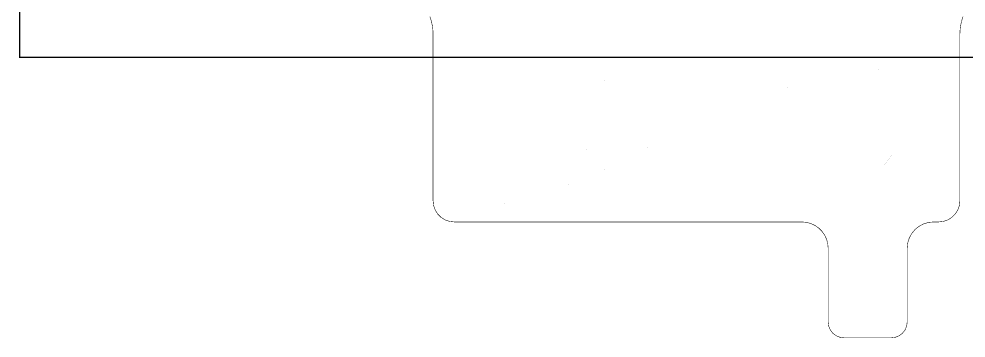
# Model space of a CAD drawing. Extents: x -129 to 144, y -153 to 153.
# Drawn here: x -128.6 to 51.2, y -153.3 to -92.7 of the extents above; entities that cross this region are included whole.
import ezdxf

# ---------------------------------------------------------------- set-up
doc = ezdxf.new("R2010")
doc.units = 0
doc.layers.add('Board_Outline', color=13, linetype='CONTINUOUS')
doc.layers.add('Top_Assy', color=1, linetype='CONTINUOUS')

msp = doc.modelspace()

# ---------------------------------------------------------------- linework, layer by layer
at = {"layer": 'Board_Outline', "linetype": 'CONTINUOUS'}
for points, const_width in [([(-14.44, -76.5494), (-14.44, -101.3847), (-14.3719, -101.9024), (-14.1721, -102.3848), (-13.8543, -102.7991), (-13.44, -103.117), (-12.9576, -103.3168), (-12.44, -103.385), (12.3607, -103.385), (12.8784, -103.3169), (13.3608, -103.1171), (13.775, -102.7993), (14.0929, -102.3851), (14.2928, -101.9027), (14.361, -101.385), (14.361, -76.5497)], 0.0003), ([(-14.44, -76.5494), (-14.44, -101.3847), (-14.3719, -101.9024), (-14.1721, -102.3848), (-13.8543, -102.7991), (-13.44, -103.117), (-12.9576, -103.3168), (-12.44, -103.385), (12.3607, -103.385), (12.8784, -103.3169), (13.3608, -103.1171), (13.775, -102.7993), (14.0929, -102.3851), (14.2928, -101.9027), (14.361, -101.385), (14.361, -76.5497)], 0.0003), ([(-50.6047, -92.2673), (-50.4218, -92.8196), (-50.2713, -93.3816), (-50.1537, -93.9513), (-50.0694, -94.527), (-50.0186, -95.1065), (-50.0016, -95.688), (-50.0017, -127.257), (-49.9014, -128.147), (-49.6055, -128.9924), (-49.129, -129.7507), (-48.4957, -130.3841), (-47.7374, -130.8606), (-46.892, -131.1564), (-46.002, -131.2567), (19.9987, -131.2567), (20.8669, -131.3326), (21.7088, -131.5581), (22.4988, -131.9264), (23.2127, -132.4263), (23.829, -133.0426), (24.329, -133.7566), (24.6973, -134.5465), (24.9228, -135.3884), (24.9987, -136.2567), (24.9987, -150.2563), (25.1009, -151.0332), (25.4007, -151.7571), (25.8777, -152.3787), (26.4993, -152.8557), (27.2232, -153.1555), (28, -153.2577), (37.001, -153.2577), (37.7775, -153.1555), (38.501, -152.8558), (39.1223, -152.379), (39.5991, -151.7577), (39.8988, -151.0342), (40.001, -150.2577), (40.001, -136.2577), (40.097, -135.2823), (40.3815, -134.3444), (40.8436, -133.48), (41.4653, -132.7223), (42.223, -132.1006), (43.0874, -131.6386), (44.0253, -131.3541), (45.0007, -131.258), (46.0007, -131.258), (46.8908, -131.1576), (47.7362, -130.8617), (48.4946, -130.3851), (49.128, -129.7517), (49.6046, -128.9933), (49.9004, -128.1478), (50.0007, -127.2577), (50.0007, -95.696), (50.0175, -95.1141), (50.0683, -94.5341), (50.1527, -93.9581), (50.2704, -93.3879), (50.4212, -92.8256), (50.6044, -92.273)], 0.1), ([(31.5003, -101.385), (31.2415, -101.419), (31.0003, -101.5189), (30.7932, -101.6778), (30.6342, -101.885), (30.5344, -102.1262), (30.5004, -102.385), (30.5003, -113.7563), (30.4663, -114.0152), (30.3664, -114.2564), (30.2075, -114.4635), (30.0004, -114.6224), (29.7592, -114.7223), (29.5004, -114.7564), (26.999, -114.7563), (26.6383, -114.8237), (26.3262, -115.0167), (26.1047, -115.3092), (26.0036, -115.6619), (26.0365, -116.0274), (26.199, -116.3564), (31.7003, -123.69), (31.9208, -123.9049), (32.1961, -124.0426), (32.5003, -124.09), (32.8045, -124.0426), (33.0799, -123.9049), (33.3004, -123.69), (38.801, -116.3563), (38.9635, -116.0274), (38.9964, -115.6619), (38.8953, -115.3092), (38.6738, -115.0167), (38.3617, -114.8238), (38.001, -114.7564), (35.5003, -114.7563), (35.2416, -114.7222), (35.0004, -114.6223), (34.7934, -114.4634), (34.6344, -114.2563), (34.5345, -114.0151), (34.5004, -113.7564), (34.5003, -102.385), (34.4664, -102.1261), (34.3666, -101.8848), (34.2077, -101.6777), (34.0005, -101.5188), (33.7593, -101.4189), (33.5004, -101.385), (31.5003, -101.385)], 0.0003), ([(31.5003, -101.385), (31.2415, -101.419), (31.0003, -101.5189), (30.7932, -101.6778), (30.6342, -101.885), (30.5344, -102.1262), (30.5004, -102.385), (30.5003, -113.7563), (30.4663, -114.0152), (30.3664, -114.2564), (30.2075, -114.4635), (30.0004, -114.6224), (29.7592, -114.7223), (29.5004, -114.7564), (26.999, -114.7563), (26.6383, -114.8237), (26.3262, -115.0167), (26.1047, -115.3092), (26.0036, -115.6619), (26.0365, -116.0274), (26.199, -116.3564), (31.7003, -123.69), (31.9208, -123.9049), (32.1961, -124.0426), (32.5003, -124.09), (32.8045, -124.0426), (33.0799, -123.9049), (33.3004, -123.69), (38.801, -116.3563), (38.9635, -116.0274), (38.9964, -115.6619), (38.8953, -115.3092), (38.6738, -115.0167), (38.3617, -114.8238), (38.001, -114.7564), (35.5003, -114.7563), (35.2416, -114.7222), (35.0004, -114.6223), (34.7934, -114.4634), (34.6344, -114.2563), (34.5345, -114.0151), (34.5004, -113.7564), (34.5003, -102.385), (34.4664, -102.1261), (34.3666, -101.8848), (34.2077, -101.6777), (34.0005, -101.5188), (33.7593, -101.4189), (33.5004, -101.385), (31.5003, -101.385)], 0.0003), ([(-14.531, -104.9587), (-14.732, -105.7087), (-15.281, -106.2577), (-16.031, -106.4587), (-16.781, -106.2577), (-17.33, -105.7087), (-17.531, -104.9587), (-17.33, -104.2087), (-16.781, -103.6596), (-16.031, -103.4587), (-15.281, -103.6596), (-14.7319, -104.2087), (-14.531, -104.9587)], 0.0003), ([(-14.531, -104.9587), (-14.732, -105.7087), (-15.281, -106.2577), (-16.031, -106.4587), (-16.781, -106.2577), (-17.33, -105.7087), (-17.531, -104.9587), (-17.33, -104.2087), (-16.781, -103.6596), (-16.031, -103.4587), (-15.281, -103.6596), (-14.7319, -104.2087), (-14.531, -104.9587)], 0.0003), ([(17.469, -104.9587), (17.268, -105.7087), (16.719, -106.2577), (15.969, -106.4587), (15.219, -106.2577), (14.67, -105.7087), (14.469, -104.9587), (14.67, -104.2087), (15.219, -103.6596), (15.969, -103.4587), (16.719, -103.6596), (17.2681, -104.2087), (17.469, -104.9587)], 0.0003), ([(17.469, -104.9587), (17.268, -105.7087), (16.719, -106.2577), (15.969, -106.4587), (15.219, -106.2577), (14.67, -105.7087), (14.469, -104.9587), (14.67, -104.2087), (15.219, -103.6596), (15.969, -103.4587), (16.719, -103.6596), (17.2681, -104.2087), (17.469, -104.9587)], 0.0003), ([(-11.5, -124.7563), (-6.9997, -124.7563), (-6.4821, -124.6882), (-5.9998, -124.4885), (-5.5857, -124.1707), (-5.2679, -123.7565), (-5.0681, -123.2743), (-5, -122.7567), (-5, -114.7563), (-5.0681, -114.2388), (-5.2679, -113.7565), (-5.5856, -113.3424), (-5.9998, -113.0246), (-6.4821, -112.8248), (-6.9996, -112.7567), (-23.001, -112.7567), (-23.5186, -112.8248), (-24.0009, -113.0245), (-24.415, -113.3423), (-24.7328, -113.7565), (-24.9325, -114.2388), (-25.0006, -114.7564), (-25.0007, -122.7567), (-24.9325, -123.2742), (-24.7328, -123.7565), (-24.415, -124.1707), (-24.0008, -124.4885), (-23.5185, -124.6882), (-23.001, -124.7564), (-18.5007, -124.7563), (-18.2419, -124.7223), (-18.0007, -124.6225), (-17.7936, -124.4636), (-17.6347, -124.2566), (-17.5348, -124.0155), (-17.5006, -123.7567), (-17.5007, -121.426), (-17.5348, -121.1672), (-17.6348, -120.926), (-17.7938, -120.7189), (-18.0009, -120.56), (-18.2421, -120.4601), (-18.501, -120.426), (-20.0007, -120.426), (-20.2593, -120.3918), (-20.5003, -120.2919), (-20.7073, -120.133), (-20.8662, -119.926), (-20.9661, -119.685), (-21.0003, -119.4264), (-21.0003, -117.7563), (-20.9662, -117.4976), (-20.8664, -117.2565), (-20.7075, -117.0495), (-20.5005, -116.8906), (-20.2594, -116.7908), (-20.0006, -116.7567), (-10, -116.7567), (-9.7412, -116.7906), (-9.5001, -116.8905), (-9.293, -117.0494), (-9.1341, -117.2564), (-9.0343, -117.4976), (-9.0003, -117.7564), (-9.0003, -119.4263), (-9.0344, -119.685), (-9.1343, -119.9261), (-9.2932, -120.1332), (-9.5002, -120.292), (-9.7413, -120.3919), (-10, -120.426), (-11.4997, -120.426), (-11.7585, -120.4601), (-11.9997, -120.56), (-12.2069, -120.7189), (-12.3659, -120.926), (-12.4658, -121.1672), (-12.5, -121.426), (-12.5, -123.7567), (-12.4659, -124.0154), (-12.366, -124.2566), (-12.207, -124.4636), (-11.9999, -124.6225), (-11.7588, -124.7223), (-11.5, -124.7564)], 0.0003), ([(-11.5, -124.7563), (-6.9997, -124.7563), (-6.4821, -124.6882), (-5.9998, -124.4885), (-5.5857, -124.1707), (-5.2679, -123.7565), (-5.0681, -123.2743), (-5, -122.7567), (-5, -114.7563), (-5.0681, -114.2388), (-5.2679, -113.7565), (-5.5856, -113.3424), (-5.9998, -113.0246), (-6.4821, -112.8248), (-6.9996, -112.7567), (-23.001, -112.7567), (-23.5186, -112.8248), (-24.0009, -113.0245), (-24.415, -113.3423), (-24.7328, -113.7565), (-24.9325, -114.2388), (-25.0006, -114.7564), (-25.0007, -122.7567), (-24.9325, -123.2742), (-24.7328, -123.7565), (-24.415, -124.1707), (-24.0008, -124.4885), (-23.5185, -124.6882), (-23.001, -124.7564), (-18.5007, -124.7563), (-18.2419, -124.7223), (-18.0007, -124.6225), (-17.7936, -124.4636), (-17.6347, -124.2566), (-17.5348, -124.0155), (-17.5006, -123.7567), (-17.5007, -121.426), (-17.5348, -121.1672), (-17.6348, -120.926), (-17.7938, -120.7189), (-18.0009, -120.56), (-18.2421, -120.4601), (-18.501, -120.426), (-20.0007, -120.426), (-20.2593, -120.3918), (-20.5003, -120.2919), (-20.7073, -120.133), (-20.8662, -119.926), (-20.9661, -119.685), (-21.0003, -119.4264), (-21.0003, -117.7563), (-20.9662, -117.4976), (-20.8664, -117.2565), (-20.7075, -117.0495), (-20.5005, -116.8906), (-20.2594, -116.7908), (-20.0006, -116.7567), (-10, -116.7567), (-9.7412, -116.7906), (-9.5001, -116.8905), (-9.293, -117.0494), (-9.1341, -117.2564), (-9.0343, -117.4976), (-9.0003, -117.7564), (-9.0003, -119.4263), (-9.0344, -119.685), (-9.1343, -119.9261), (-9.2932, -120.1332), (-9.5002, -120.292), (-9.7413, -120.3919), (-10, -120.426), (-11.4997, -120.426), (-11.7585, -120.4601), (-11.9997, -120.56), (-12.2069, -120.7189), (-12.3659, -120.926), (-12.4658, -121.1672), (-12.5, -121.426), (-12.5, -123.7567), (-12.4659, -124.0154), (-12.366, -124.2566), (-12.207, -124.4636), (-11.9999, -124.6225), (-11.7588, -124.7223), (-11.5, -124.7564)], 0.0003), ([(-33.5003, -127.2567), (-33.7013, -128.0067), (-34.2503, -128.5557), (-35.0003, -128.7567), (-35.7503, -128.5557), (-36.2993, -128.0067), (-36.5003, -127.2567), (-36.2994, -126.5067), (-35.7503, -125.9576), (-35.0003, -125.7567), (-34.2503, -125.9576), (-33.7013, -126.5067), (-33.5003, -127.2567)], 0.0003), ([(-33.5003, -127.2567), (-33.7013, -128.0067), (-34.2503, -128.5557), (-35.0003, -128.7567), (-35.7503, -128.5557), (-36.2993, -128.0067), (-36.5003, -127.2567), (-36.2994, -126.5067), (-35.7503, -125.9576), (-35.0003, -125.7567), (-34.2503, -125.9576), (-33.7013, -126.5067), (-33.5003, -127.2567)], 0.0003), ([(6.5, -127.2567), (6.299, -128.0067), (5.75, -128.5557), (5, -128.7567), (4.25, -128.5557), (3.701, -128.0067), (3.5, -127.2567), (3.701, -126.5067), (4.25, -125.9576), (5, -125.7567), (5.75, -125.9576), (6.2991, -126.5067), (6.5, -127.2567)], 0.0003), ([(6.5, -127.2567), (6.299, -128.0067), (5.75, -128.5557), (5, -128.7567), (4.25, -128.5557), (3.701, -128.0067), (3.5, -127.2567), (3.701, -126.5067), (4.25, -125.9576), (5, -125.7567), (5.75, -125.9576), (6.2991, -126.5067), (6.5, -127.2567)], 0.0003), ([(36.516, -149.3813), (36.4407, -149.419), (36.3624, -149.4502), (36.2818, -149.4746), (36.1994, -149.4922), (36.1159, -149.5028), (36.0317, -149.5064), (28.9683, -149.5063), (28.8842, -149.5028), (28.8006, -149.4922), (28.7182, -149.4746), (28.6376, -149.4502), (28.5594, -149.419), (28.484, -149.3814), (27.8143, -149.2738), (27.23, -149.6183), (27, -150.2564), (27.2301, -150.8945), (27.8143, -151.239), (28.484, -151.1314), (28.5594, -151.0937), (28.6376, -151.0625), (28.7182, -151.038), (28.8006, -151.0204), (28.8842, -151.0099), (28.9684, -151.0064), (36.0317, -151.0063), (36.1158, -151.0098), (36.1994, -151.0204), (36.2818, -151.038), (36.3624, -151.0625), (36.4407, -151.0937), (36.516, -151.1314), (37.1857, -151.2389), (37.77, -150.8944), (38, -150.2564), (37.77, -149.6183), (37.1857, -149.2738), (36.516, -149.3814)], 0.0003), ([(36.516, -149.3813), (36.4407, -149.419), (36.3624, -149.4502), (36.2818, -149.4746), (36.1994, -149.4922), (36.1159, -149.5028), (36.0317, -149.5064), (28.9683, -149.5063), (28.8842, -149.5028), (28.8006, -149.4922), (28.7182, -149.4746), (28.6376, -149.4502), (28.5594, -149.419), (28.484, -149.3814), (27.8143, -149.2738), (27.23, -149.6183), (27, -150.2564), (27.2301, -150.8945), (27.8143, -151.239), (28.484, -151.1314), (28.5594, -151.0937), (28.6376, -151.0625), (28.7182, -151.038), (28.8006, -151.0204), (28.8842, -151.0099), (28.9684, -151.0064), (36.0317, -151.0063), (36.1158, -151.0098), (36.1994, -151.0204), (36.2818, -151.038), (36.3624, -151.0625), (36.4407, -151.0937), (36.516, -151.1314), (37.1857, -151.2389), (37.77, -150.8944), (38, -150.2564), (37.77, -149.6183), (37.1857, -149.2738), (36.516, -149.3814)], 0.0003)]:
    msp.add_lwpolyline(points, dxfattribs=dict(at, const_width=const_width))
at = {"layer": 'Board_Outline', "linetype": 'CONTINUOUS', "const_width": 0.0002}
for points in [[(31.5003, -101.385, 1), (31.5004, -101.385, 1), (31.5003, -101.385, 1)], [(31.5003, -101.385, 1), (31.5004, -101.385, 1), (31.5003, -101.385, 1)], [(-14.5311, -104.9587, 1), (-14.5309, -104.9587, 1), (-14.5311, -104.9587, 1)], [(-14.5311, -104.9587, 1), (-14.5309, -104.9587, 1), (-14.5311, -104.9587, 1)], [(17.4689, -104.9587, 1), (17.4691, -104.9587, 1), (17.4689, -104.9587, 1)], [(17.4689, -104.9587, 1), (17.4691, -104.9587, 1), (17.4689, -104.9587, 1)], [(-11.5001, -124.7563, 1), (-11.4999, -124.7563, 1), (-11.5001, -124.7563, 1)], [(-11.5001, -124.7563, 1), (-11.4999, -124.7563, 1), (-11.5001, -124.7563, 1)], [(-33.5004, -127.2567, 1), (-33.5003, -127.2567, 1), (-33.5004, -127.2567, 1)], [(-33.5004, -127.2567, 1), (-33.5003, -127.2567, 1), (-33.5004, -127.2567, 1)], [(6.4999, -127.2567, 1), (6.5001, -127.2567, 1), (6.4999, -127.2567, 1)], [(6.4999, -127.2567, 1), (6.5001, -127.2567, 1), (6.4999, -127.2567, 1)], [(36.5159, -149.3813, 1), (36.5161, -149.3813, 1), (36.5159, -149.3813, 1)], [(36.5159, -149.3813, 1), (36.5161, -149.3813, 1), (36.5159, -149.3813, 1)]]:
    msp.add_lwpolyline(points, format="xyb", dxfattribs=at)
at = {"layer": 'Top_Assy', "linetype": 'CONTINUOUS', "const_width": 0.25}
msp.add_lwpolyline([(143.5, -100), (-128.5, -100), (-128.5, 100), (143.5, 100), (143.5, -100)], dxfattribs=at)

doc.saveas('drawing.dxf')
